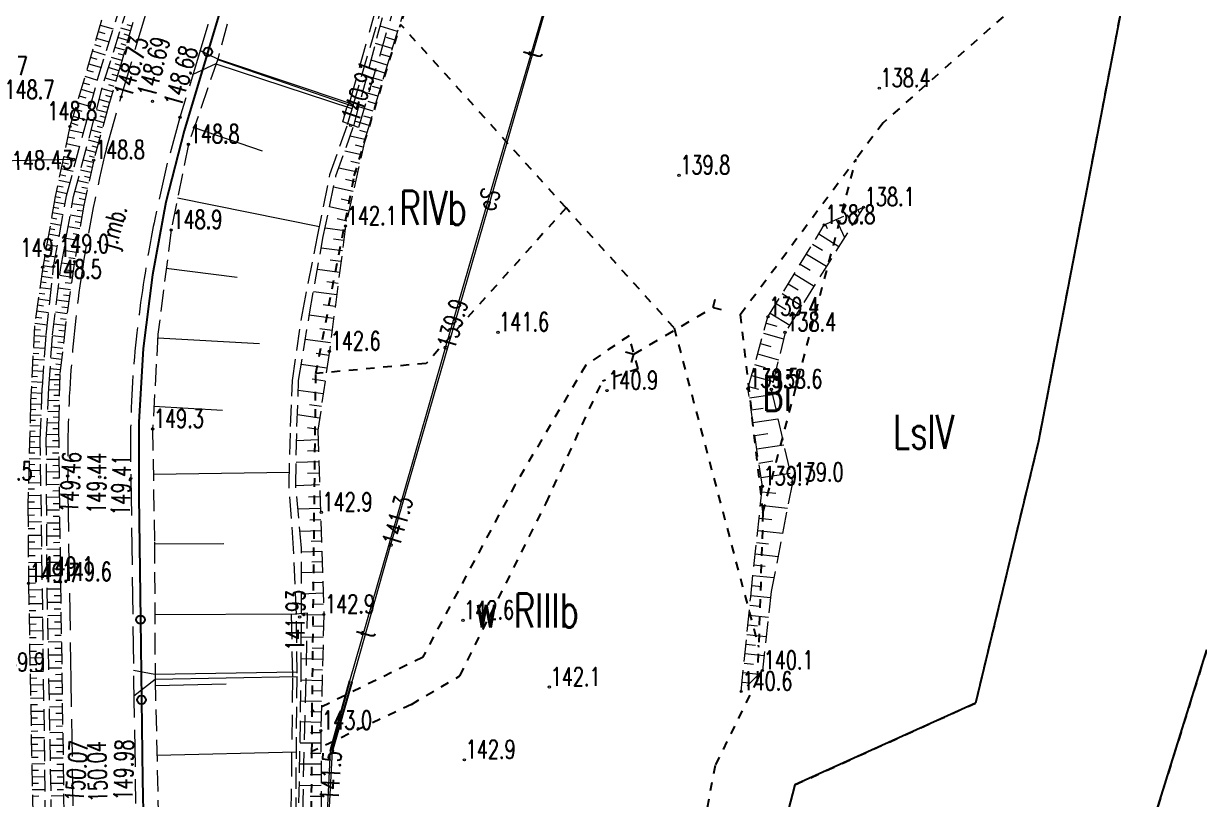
# Model space of a CAD drawing. Header units: metres. Extents: x 7583802 to 7586368, y 5958992 to 5960558.
# Drawn here: x 7586013.2 to 7586108.5, y 5959325 to 5959387.9 of the extents above; entities that cross this region are included whole.
import ezdxf
from ezdxf.enums import TextEntityAlignment as Align

# ---------------------------------------------------------------- set-up
doc = ezdxf.new("R2010")
doc.units = ezdxf.units.M
for name, pattern in [('1', [0]), ('2', [3, 2, -1]), ('3_1', [0]), ('3_BUBZ02', [2.45, 1.75, -0.7]), ('3_BUBZ02G', [2.45, 1.75, -0.7]), ('3_KTCR02', [3, 2, -1]), ('3_KTJZ01', [4, 3, -1]), ('4_1', [0]), ('4_SUOP03_13', [0]), ('4_SUOP03_17', [0]), ('4_SUPE_01', [0]), ('4_SUPK_01', [0]), ('4_SUPT_01', [0]), ('4_SUUS30_02', [0]), ('GUZ', [1.4, 0.7, -0.7])]:
    doc.linetypes.add(name, pattern=pattern)
doc.layers.get('0').update_dxf_attribs({"color": 250, "linetype": 'CONTINUOUS', "lineweight": 100})
for name, color, linetype, lineweight in [('BUBZ_L_1', 7, '3_BUBZ02', 18), ('BUIB_L_4', 7, 'CONTINUOUS', 25), ('DZIALKI-G_L_0', 7, '1', 25), ('KONTURY_L_0', 114, '2', 25), ('KONTURY_NR_T_0', 114, 'CONTINUOUS', 25), ('KTCR_L_1', 7, '3_KTCR02', 18), ('KTJZ_E_T_0', 7, 'CONTINUOUS', 15), ('KTJZ_L_0', 7, '3_KTJZ01', 18), ('KTOK_L_4', 7, 'CONTINUOUS', 25), ('RTPW_T_0', 7, 'CONTINUOUS', 15), ('RTPW_T_1', 7, 'CONTINUOUS', 15), ('SUOE_L_1', 1, '4_SUOP03_13', 25), ('SUOT_L_1', 30, '4_SUOP03_17', 25), ('SUPE_E_T_2', 1, 'CONTINUOUS', 15), ('SUPE_L_2', 1, '4_SUPE_01', 18), ('SUPK_L_1', 34, '4_SUPK_01', 18), ('SUPT_E_T_0', 30, 'CONTINUOUS', 15), ('SUPT_L_0', 30, '4_SUPT_01', 18), ('SUTE_T_0', 1, 'CONTINUOUS', 18), ('SUTK_T_0', 34, 'CONTINUOUS', 18), ('SUTT_T_0', 30, 'CONTINUOUS', 18), ('SUUK_L_7', 7, '4_1', 18)]:
    doc.layers.add(name, color=color, linetype=linetype, lineweight=lineweight)
doc.styles.get("Standard").update_dxf_attribs({"font": 'Simplex.SHX', "width": 0.75})

# ---------------------------------------------------------------- blocks, each defined once
blk = doc.blocks.new('3_RTPW02')
at = {"linetype": 'CONTINUOUS'}
blk.add_circle((0, 0), 0.09, dxfattribs=at)
blk = doc.blocks.new('3_RTPW01')
at = {"linetype": 'CONTINUOUS'}
blk.add_circle((0, 0), 0.09, dxfattribs=at)
blk = doc.blocks.new('4_SUPS01_03')
at = {"linetype": 'CONTINUOUS'}
blk.add_circle((0, 0), 0.125, dxfattribs=at)
blk = doc.blocks.new('4_SUPS01_05')
at = {"linetype": 'CONTINUOUS'}
blk.add_circle((0, 0), 0.125, dxfattribs=at)
blk = doc.blocks.new('4_SUPS01_07')
at = {"linetype": 'CONTINUOUS'}
blk.add_circle((0, 0), 0.125, dxfattribs=at)

msp = doc.modelspace()

# ---------------------------------------------------------------- linework, layer by layer
at = {"layer": 'BUBZ_L_1', "linetype": '3_BUBZ02G'}
for p, q in [((7586031.63, 5959394.94), (7586028.96, 5959385)), ((7586045, 5959392.06), (7586042.14, 5959382.72)), ((7586020.25, 5959390.52), (7586016.99, 5959379.56)), ((7586022.77, 5959390.33), (7586021.18, 5959384.85)), ((7586021.18, 5959384.85), (7586020.11, 5959381.23)), ((7586028.96, 5959385), (7586026.59, 5959378.12)), ((7586042.14, 5959382.72), (7586040.94, 5959378.7)), ((7586020.11, 5959381.23), (7586018.91, 5959376.83)), ((7586016.99, 5959379.56), (7586015.8, 5959373.9)), ((7586040.94, 5959378.7), (7586039.32, 5959371.49)), ((7586026.59, 5959378.12), (7586025.19, 5959371.18)), ((7586018.91, 5959376.83), (7586018.11, 5959373.18)), ((7586015.8, 5959373.9), (7586014.78, 5959368.16)), ((7586018.11, 5959373.18), (7586017.36, 5959368.62)), ((7586078.11, 5959371.58), (7586081.29, 5959373.02)), ((7586025.19, 5959371.18), (7586024.12, 5959362.74)), ((7586039.32, 5959371.49), (7586038.01, 5959361.35)), ((7586073.55, 5959364.14), (7586078.11, 5959371.58)), ((7586014.78, 5959368.16), (7586014.12, 5959363.42)), ((7586017.36, 5959368.62), (7586016.66, 5959363.73)), ((7586014.12, 5959363.42), (7586013.8, 5959357.28)), ((7586016.66, 5959363.73), (7586016.16, 5959359.47)), ((7586071.93, 5959358.33), (7586073.55, 5959364.14)), ((7586024.12, 5959362.74), (7586023.69, 5959355.06)), ((7586038.01, 5959361.35), (7586037.08, 5959354.96)), ((7586016.16, 5959359.47), (7586016.06, 5959355.27)), ((7586073.1, 5959350.41), (7586071.93, 5959358.33)), ((7586013.8, 5959357.28), (7586013.58, 5959348.88)), ((7586016.06, 5959355.27), (7586016.22, 5959342.66)), ((7586023.69, 5959355.06), (7586023.83, 5959345.9)), ((7586037.08, 5959354.96), (7586037.56, 5959340.03)), ((7586072.15, 5959341.47), (7586073.1, 5959350.41)), ((7586013.58, 5959348.88), (7586013.63, 5959342.56)), ((7586023.83, 5959345.9), (7586023.89, 5959334.78)), ((7586013.63, 5959342.56), (7586014.07, 5959318.18)), ((7586016.22, 5959342.66), (7586016.58, 5959318.32)), ((7586071.38, 5959333.79), (7586072.15, 5959341.47)), ((7586037.56, 5959340.03), (7586037.32, 5959330.62)), ((7586023.89, 5959334.78), (7586024.17, 5959322.96)), ((7586037.32, 5959330.62), (7586037.37, 5959320.1))]:
    msp.add_line(p, q, dxfattribs=at)
at = {"layer": 'BUBZ_L_1', "linetype": '3_BUBZ02'}
for p, q in [((7586019.23, 5959383.36), (7586022.18, 5959392.93)), ((7586019.76, 5959383.25), (7586022.79, 5959392.77)), ((7586039.93, 5959381.26), (7586042.62, 5959390.48)), ((7586039.98, 5959379.6), (7586042.82, 5959390.28)), ((7586016.71, 5959373.93), (7586019.23, 5959383.36)), ((7586017.28, 5959373.88), (7586019.76, 5959383.25)), ((7586039.49, 5959379.73), (7586039.93, 5959381.26)), ((7586038.05, 5959375.66), (7586039.49, 5959379.73)), ((7586038.54, 5959375.55), (7586039.98, 5959379.6)), ((7586037.06, 5959370.65), (7586038.05, 5959375.66)), ((7586037.52, 5959370.66), (7586038.54, 5959375.55)), ((7586015.66, 5959368.22), (7586016.71, 5959373.93)), ((7586016.25, 5959368.15), (7586017.28, 5959373.88)), ((7586081.29, 5959373.02), (7586074.94, 5959362.88)), ((7586035.82, 5959364.44), (7586037.06, 5959370.65)), ((7586036.4, 5959364.39), (7586037.52, 5959370.66)), ((7586015.07, 5959362.68), (7586015.66, 5959368.22)), ((7586015.58, 5959362.68), (7586016.25, 5959368.15)), ((7586035.01, 5959358.99), (7586035.82, 5959364.44)), ((7586035.52, 5959358.98), (7586036.4, 5959364.39)), ((7586014.75, 5959358.43), (7586015.07, 5959362.68)), ((7586015.28, 5959358.39), (7586015.58, 5959362.68)), ((7586074.94, 5959362.88), (7586073.82, 5959358.26)), ((7586034.87, 5959355.26), (7586035.01, 5959358.99)), ((7586035.38, 5959355.25), (7586035.52, 5959358.98)), ((7586014.58, 5959354.18), (7586014.75, 5959358.43)), ((7586015.07, 5959354.19), (7586015.28, 5959358.39)), ((7586073.82, 5959358.26), (7586075.53, 5959350.72)), ((7586034.74, 5959350.53), (7586034.87, 5959355.26)), ((7586035.28, 5959350.5), (7586035.38, 5959355.25)), ((7586014.74, 5959343.1), (7586014.58, 5959354.18)), ((7586015.13, 5959343.14), (7586015.07, 5959354.19)), ((7586035.11, 5959345.37), (7586034.74, 5959350.53)), ((7586035.75, 5959345.4), (7586035.28, 5959350.5)), ((7586075.53, 5959350.72), (7586073.82, 5959341.9)), ((7586035.34, 5959340.04), (7586035.11, 5959345.37)), ((7586035.73, 5959335.2), (7586035.75, 5959345.4)), ((7586015.08, 5959318.35), (7586014.74, 5959343.1)), ((7586015.59, 5959318.39), (7586015.13, 5959343.14)), ((7586073.82, 5959341.9), (7586073.1, 5959335.49)), ((7586035.39, 5959335.29), (7586035.34, 5959340.04)), ((7586035.07, 5959297.82), (7586035.73, 5959335.2)), ((7586035.28, 5959321), (7586035.39, 5959335.29)), ((7586073.1, 5959335.49), (7586071.38, 5959333.79))]:
    msp.add_line(p, q, dxfattribs=at)
at = {"layer": 'BUBZ_L_1', "linetype": '3_1'}
for p, q in [((7586019.276, 5959387.245), (7586019.803, 5959387.088)), ((7586019.433, 5959387.772), (7586020.493, 5959387.457)), ((7586021.891, 5959387.301), (7586021.12, 5959387.524)), ((7586022.001, 5959387.681), (7586021.621, 5959387.792)), ((7586043.529, 5959387.256), (7586042.13, 5959387.684)), ((7586018.964, 5959386.198), (7586019.487, 5959386.042)), ((7586019.12, 5959386.72), (7586020.169, 5959386.408)), ((7586021.666, 5959386.525), (7586020.875, 5959386.755)), ((7586021.551, 5959386.13), (7586021.151, 5959386.246)), ((7586021.779, 5959386.915), (7586021.389, 5959387.029)), ((7586043.104, 5959385.869), (7586041.757, 5959386.282)), ((7586043.315, 5959386.556), (7586042.628, 5959386.766)), ((7586018.81, 5959385.678), (7586019.849, 5959385.369)), ((7586021.435, 5959385.729), (7586020.624, 5959385.965)), ((7586021.318, 5959385.324), (7586020.907, 5959385.443)), ((7586042.898, 5959385.196), (7586042.237, 5959385.398)), ((7586018.503, 5959384.646), (7586019.532, 5959384.34)), ((7586018.656, 5959385.161), (7586019.173, 5959385.007)), ((7586020.952, 5959384.078), (7586020.103, 5959384.329)), ((7586021.198, 5959384.913), (7586020.366, 5959385.155)), ((7586021.076, 5959384.498), (7586020.656, 5959384.622)), ((7586028.952, 5959384.977), (7586039.913, 5959381.201)), ((7586042.696, 5959384.534), (7586041.398, 5959384.932)), ((7586018.199, 5959383.624), (7586019.219, 5959383.32)), ((7586018.351, 5959384.134), (7586018.863, 5959383.982)), ((7586020.7, 5959383.225), (7586019.833, 5959383.481)), ((7586020.826, 5959383.653), (7586020.398, 5959383.78)), ((7586042.302, 5959383.249), (7586041.052, 5959383.631)), ((7586042.497, 5959383.886), (7586041.86, 5959384.081)), ((7586017.889, 5959382.581), (7586018.938, 5959382.269)), ((7586018.045, 5959383.106), (7586018.562, 5959382.952)), ((7586020.444, 5959382.359), (7586019.591, 5959382.611)), ((7586020.572, 5959382.792), (7586020.139, 5959382.92)), ((7586041.928, 5959382.009), (7586040.717, 5959382.37)), ((7586042.111, 5959382.624), (7586041.496, 5959382.807)), ((7586017.57, 5959381.509), (7586018.65, 5959381.188)), ((7586017.73, 5959382.049), (7586018.263, 5959381.891)), ((7586020.193, 5959381.512), (7586019.365, 5959381.757)), ((7586020.318, 5959381.933), (7586019.897, 5959382.057)), ((7586041.747, 5959381.403), (7586041.151, 5959381.581)), ((7586017.407, 5959380.961), (7586017.954, 5959380.799)), ((7586019.961, 5959380.685), (7586019.14, 5959380.909)), ((7586020.074, 5959381.097), (7586019.662, 5959381.21)), ((7586041.569, 5959380.807), (7586040.394, 5959381.158)), ((7586017.074, 5959379.843), (7586017.637, 5959379.675)), ((7586017.242, 5959380.406), (7586018.352, 5959380.076)), ((7586019.738, 5959379.866), (7586018.923, 5959380.088)), ((7586019.627, 5959379.458), (7586019.221, 5959379.569)), ((7586019.85, 5959380.275), (7586019.441, 5959380.386)), ((7586027.057, 5959379.476), (7586032.558, 5959377.581)), ((7586041.221, 5959379.641), (7586040.081, 5959379.981)), ((7586041.394, 5959380.22), (7586040.815, 5959380.392)), ((7586016.813, 5959378.72), (7586017.37, 5959378.603)), ((7586016.93, 5959379.277), (7586018.075, 5959379.036)), ((7586019.516, 5959379.053), (7586018.707, 5959379.273)), ((7586019.406, 5959378.648), (7586019.003, 5959378.758)), ((7586040.895, 5959378.499), (7586039.685, 5959378.77)), ((7586041.051, 5959379.071), (7586040.482, 5959379.241)), ((7586016.588, 5959377.649), (7586017.116, 5959377.538)), ((7586016.699, 5959378.177), (7586017.784, 5959377.949)), ((7586019.078, 5959377.444), (7586018.281, 5959377.661)), ((7586019.296, 5959378.245), (7586018.493, 5959378.464)), ((7586019.187, 5959377.844), (7586018.787, 5959377.953)), ((7586040.615, 5959377.252), (7586039.254, 5959377.558)), ((7586040.759, 5959377.894), (7586040.117, 5959378.038)), ((7586016.375, 5959376.634), (7586016.876, 5959376.529)), ((7586016.48, 5959377.135), (7586017.509, 5959376.919)), ((7586018.87, 5959376.647), (7586018.059, 5959376.824)), ((7586018.969, 5959377.046), (7586018.572, 5959377.154)), ((7586040.462, 5959376.572), (7586039.74, 5959376.734)), ((7586016.173, 5959375.672), (7586016.647, 5959375.572)), ((7586016.272, 5959376.147), (7586017.248, 5959375.942)), ((7586018.69, 5959375.828), (7586017.845, 5959376.013)), ((7586018.781, 5959376.242), (7586018.367, 5959376.332)), ((7586040.3, 5959375.85), (7586038.769, 5959376.194)), ((7586015.981, 5959374.759), (7586016.431, 5959374.665)), ((7586016.075, 5959375.209), (7586017, 5959375.015)), ((7586018.503, 5959374.973), (7586017.62, 5959375.166)), ((7586018.598, 5959375.405), (7586018.166, 5959375.499)), ((7586040.128, 5959375.085), (7586039.323, 5959375.266)), ((7586015.797, 5959373.886), (7586016.235, 5959373.808)), ((7586015.889, 5959374.321), (7586016.765, 5959374.137)), ((7586018.307, 5959374.081), (7586017.387, 5959374.283)), ((7586018.406, 5959374.531), (7586017.955, 5959374.63)), ((7586025.713, 5959373.773), (7586037.218, 5959371.452)), ((7586039.947, 5959374.28), (7586038.35, 5959374.639)), ((7586015.643, 5959373.014), (7586016.078, 5959372.936)), ((7586015.72, 5959373.449), (7586016.593, 5959373.294)), ((7586018.105, 5959373.152), (7586017.177, 5959373.305)), ((7586018.206, 5959373.62), (7586017.738, 5959373.723)), ((7586039.59, 5959372.69), (7586038.017, 5959373.043)), ((7586039.768, 5959373.482), (7586038.975, 5959373.66)), ((7586080.842, 5959372.817), (7586080.977, 5959372.519)), ((7586015.489, 5959372.147), (7586015.921, 5959372.07)), ((7586015.565, 5959372.58), (7586016.433, 5959372.426)), ((7586017.952, 5959372.22), (7586017.009, 5959372.375)), ((7586018.029, 5959372.687), (7586017.561, 5959372.764)), ((7586039.413, 5959371.903), (7586038.633, 5959372.079)), ((7586079.088, 5959372.023), (7586079.75, 5959370.561)), ((7586079.965, 5959372.42), (7586080.362, 5959371.543)), ((7586015.335, 5959371.286), (7586015.766, 5959371.209)), ((7586015.412, 5959371.716), (7586016.275, 5959371.562)), ((7586017.796, 5959371.273), (7586016.84, 5959371.431)), ((7586017.875, 5959371.748), (7586017.4, 5959371.826)), ((7586039.272, 5959371.117), (7586037.659, 5959371.325)), ((7586078.211, 5959371.626), (7586078.36, 5959371.297)), ((7586015.108, 5959370.003), (7586015.96, 5959369.852)), ((7586015.183, 5959370.429), (7586015.611, 5959370.353)), ((7586015.259, 5959370.857), (7586016.117, 5959370.704)), ((7586017.638, 5959370.313), (7586016.668, 5959370.473)), ((7586017.718, 5959370.795), (7586017.236, 5959370.874)), ((7586039.168, 5959370.311), (7586038.332, 5959370.419)), ((7586077.166, 5959370.039), (7586077.981, 5959369.539)), ((7586077.666, 5959370.855), (7586079.305, 5959369.85)), ((7586014.957, 5959369.154), (7586015.804, 5959369.004)), ((7586015.032, 5959369.578), (7586015.457, 5959369.503)), ((7586017.478, 5959369.339), (7586016.493, 5959369.501)), ((7586017.559, 5959369.828), (7586017.07, 5959369.908)), ((7586039.06, 5959369.475), (7586037.348, 5959369.696)), ((7586076.668, 5959369.227), (7586078.292, 5959368.232)), ((7586014.806, 5959368.308), (7586015.653, 5959368.158)), ((7586014.882, 5959368.732), (7586015.304, 5959368.657)), ((7586017.321, 5959368.349), (7586016.312, 5959368.493)), ((7586017.397, 5959368.846), (7586016.901, 5959368.928)), ((7586024.796, 5959368.074), (7586030.526, 5959367.348)), ((7586038.949, 5959368.619), (7586038.072, 5959368.732)), ((7586076.173, 5959368.419), (7586076.981, 5959367.924)), ((7586014.679, 5959367.432), (7586015.563, 5959367.309)), ((7586014.74, 5959367.874), (7586015.175, 5959367.814)), ((7586017.176, 5959367.335), (7586016.168, 5959367.479)), ((7586017.249, 5959367.844), (7586016.74, 5959367.917)), ((7586038.836, 5959367.742), (7586037.04, 5959367.974)), ((7586075.68, 5959367.615), (7586077.288, 5959366.63)), ((7586014.552, 5959366.526), (7586015.466, 5959366.399)), ((7586014.616, 5959366.983), (7586015.065, 5959366.92)), ((7586017.032, 5959366.332), (7586016.045, 5959366.473)), ((7586017.104, 5959366.831), (7586016.605, 5959366.902)), ((7586038.601, 5959365.925), (7586036.718, 5959366.168)), ((7586038.72, 5959366.844), (7586037.8, 5959366.963)), ((7586075.19, 5959366.815), (7586075.99, 5959366.325)), ((7586014.422, 5959365.59), (7586015.366, 5959365.458)), ((7586014.488, 5959366.062), (7586014.952, 5959365.997)), ((7586016.892, 5959365.349), (7586015.924, 5959365.487)), ((7586016.962, 5959365.838), (7586016.473, 5959365.908)), ((7586074.216, 5959365.226), (7586075.008, 5959364.74)), ((7586074.701, 5959366.019), (7586076.294, 5959365.042)), ((7586014.287, 5959364.623), (7586015.262, 5959364.487)), ((7586014.355, 5959365.11), (7586014.835, 5959365.043)), ((7586016.754, 5959364.386), (7586015.806, 5959364.522)), ((7586016.822, 5959364.865), (7586016.343, 5959364.934)), ((7586038.355, 5959364.019), (7586036.381, 5959364.274)), ((7586038.479, 5959364.983), (7586037.515, 5959365.108)), ((7586073.732, 5959364.437), (7586075.31, 5959363.47)), ((7586014.148, 5959363.623), (7586015.156, 5959363.483)), ((7586014.218, 5959364.127), (7586014.714, 5959364.058)), ((7586016.626, 5959363.441), (7586015.687, 5959363.552)), ((7586016.686, 5959363.912), (7586016.217, 5959363.979)), ((7586073.406, 5959363.625), (7586074.258, 5959363.387)), ((7586014.079, 5959362.63), (7586015.062, 5959362.579)), ((7586014.104, 5959363.122), (7586014.608, 5959363.095)), ((7586016.516, 5959362.501), (7586015.575, 5959362.611)), ((7586016.571, 5959362.972), (7586016.1, 5959363.027)), ((7586024.104, 5959362.451), (7586032.349, 5959361.989)), ((7586038.227, 5959363.032), (7586037.224, 5959363.162)), ((7586073.179, 5959362.808), (7586074.812, 5959362.352)), ((7586014.028, 5959361.663), (7586014.99, 5959361.613)), ((7586014.053, 5959362.144), (7586014.54, 5959362.118)), ((7586016.407, 5959361.571), (7586015.51, 5959361.677)), ((7586016.461, 5959362.031), (7586016.001, 5959362.085)), ((7586038.098, 5959362.029), (7586036.059, 5959362.292)), ((7586072.947, 5959361.977), (7586073.778, 5959361.745)), ((7586013.979, 5959360.718), (7586014.919, 5959360.669)), ((7586014.004, 5959361.188), (7586014.479, 5959361.163)), ((7586016.303, 5959360.685), (7586015.448, 5959360.786)), ((7586016.354, 5959361.123), (7586015.916, 5959361.174)), ((7586037.961, 5959361.01), (7586036.93, 5959361.16)), ((7586072.711, 5959361.132), (7586074.402, 5959360.66)), ((7586013.931, 5959359.795), (7586014.849, 5959359.747)), ((7586013.955, 5959360.254), (7586014.419, 5959360.23)), ((7586016.203, 5959359.84), (7586015.388, 5959359.936)), ((7586016.252, 5959360.258), (7586015.835, 5959360.307)), ((7586037.811, 5959359.98), (7586035.732, 5959360.282)), ((7586072.471, 5959360.272), (7586073.331, 5959360.032)), ((7586013.884, 5959358.892), (7586014.781, 5959358.846)), ((7586013.907, 5959359.341), (7586014.361, 5959359.317)), ((7586016.15, 5959359.03), (7586015.326, 5959359.049)), ((7586016.14, 5959358.618), (7586015.719, 5959358.628)), ((7586016.159, 5959359.432), (7586015.757, 5959359.442)), ((7586037.659, 5959358.94), (7586036.611, 5959359.093)), ((7586071.977, 5959358.499), (7586072.774, 5959358.277)), ((7586072.227, 5959359.397), (7586073.977, 5959358.909)), ((7586013.814, 5959357.552), (7586014.264, 5959357.529)), ((7586013.838, 5959358.002), (7586014.731, 5959357.955)), ((7586013.861, 5959358.448), (7586014.305, 5959358.425)), ((7586016.13, 5959358.197), (7586015.271, 5959358.217)), ((7586016.119, 5959357.768), (7586015.685, 5959357.778)), ((7586037.507, 5959357.892), (7586035.49, 5959358.186)), ((7586072.043, 5959357.568), (7586073.914, 5959357.844)), ((7586013.784, 5959356.655), (7586014.231, 5959356.643)), ((7586013.795, 5959357.102), (7586014.696, 5959357.079)), ((7586016.109, 5959357.333), (7586015.228, 5959357.354)), ((7586016.099, 5959356.892), (7586015.652, 5959356.903)), ((7586023.793, 5959356.893), (7586029.35, 5959356.582)), ((7586037.36, 5959356.884), (7586036.406, 5959357.023)), ((7586072.186, 5959356.595), (7586073.159, 5959356.739)), ((7586013.76, 5959355.77), (7586014.202, 5959355.758)), ((7586013.772, 5959356.211), (7586014.66, 5959356.188)), ((7586016.088, 5959356.446), (7586015.184, 5959356.468)), ((7586016.077, 5959355.994), (7586015.619, 5959356.005)), ((7586037.221, 5959355.93), (7586035.415, 5959356.192)), ((7586072.336, 5959355.583), (7586074.359, 5959355.882)), ((7586013.738, 5959354.897), (7586014.173, 5959354.885)), ((7586013.749, 5959355.332), (7586014.625, 5959355.309)), ((7586016.066, 5959355.536), (7586015.138, 5959355.558)), ((7586016.063, 5959355.072), (7586015.588, 5959355.066)), ((7586037.09, 5959355.027), (7586036.235, 5959355.151)), ((7586072.491, 5959354.531), (7586073.543, 5959354.687)), ((7586013.715, 5959354.031), (7586014.149, 5959354.019)), ((7586013.726, 5959354.465), (7586014.59, 5959354.442)), ((7586016.069, 5959354.598), (7586015.09, 5959354.585)), ((7586016.075, 5959354.108), (7586015.573, 5959354.102)), ((7586037.106, 5959354.165), (7586035.356, 5959354.108)), ((7586072.653, 5959353.437), (7586074.84, 5959353.76)), ((7586013.691, 5959353.136), (7586014.143, 5959353.124)), ((7586013.703, 5959353.588), (7586014.589, 5959353.565)), ((7586016.081, 5959353.606), (7586015.073, 5959353.593)), ((7586016.088, 5959353.102), (7586015.582, 5959353.096)), ((7586037.134, 5959353.29), (7586036.236, 5959353.261)), ((7586013.667, 5959352.204), (7586014.138, 5959352.191)), ((7586013.679, 5959352.675), (7586014.602, 5959352.65)), ((7586016.094, 5959352.597), (7586015.079, 5959352.584)), ((7586016.1, 5959352.089), (7586015.591, 5959352.082)), ((7586037.163, 5959352.392), (7586035.319, 5959352.332)), ((7586072.821, 5959352.3), (7586073.958, 5959352.468)), ((7586013.642, 5959351.232), (7586014.132, 5959351.22)), ((7586013.654, 5959351.723), (7586014.616, 5959351.698)), ((7586016.107, 5959351.579), (7586015.084, 5959351.567)), ((7586016.113, 5959351.068), (7586015.6, 5959351.062)), ((7586023.746, 5959351.385), (7586034.768, 5959351.553)), ((7586037.192, 5959351.47), (7586036.246, 5959351.439)), ((7586072.996, 5959351.117), (7586075.361, 5959351.467)), ((7586013.615, 5959350.22), (7586014.126, 5959350.207)), ((7586013.628, 5959350.732), (7586014.63, 5959350.705)), ((7586016.12, 5959350.555), (7586015.09, 5959350.542)), ((7586016.126, 5959350.04), (7586015.609, 5959350.033)), ((7586037.223, 5959350.523), (7586035.284, 5959350.461)), ((7586073.054, 5959349.979), (7586074.197, 5959349.857)), ((7586013.587, 5959349.166), (7586014.12, 5959349.152)), ((7586013.601, 5959349.698), (7586014.645, 5959349.671)), ((7586016.133, 5959349.523), (7586015.095, 5959349.51)), ((7586016.139, 5959349.004), (7586015.619, 5959348.998)), ((7586037.254, 5959349.554), (7586036.313, 5959349.523)), ((7586013.582, 5959348.627), (7586014.66, 5959348.635)), ((7586013.586, 5959348.086), (7586014.127, 5959348.09)), ((7586016.146, 5959348.484), (7586015.101, 5959348.471)), ((7586037.284, 5959348.613), (7586035.459, 5959348.554)), ((7586072.938, 5959348.883), (7586075.129, 5959348.65)), ((7586013.591, 5959347.543), (7586014.676, 5959347.552)), ((7586016.159, 5959347.437), (7586015.107, 5959347.423)), ((7586016.153, 5959347.961), (7586015.628, 5959347.955)), ((7586037.313, 5959347.701), (7586036.428, 5959347.672)), ((7586072.826, 5959347.833), (7586073.877, 5959347.721)), ((7586013.595, 5959346.999), (7586014.139, 5959347.003)), ((7586013.599, 5959346.453), (7586014.691, 5959346.462)), ((7586016.173, 5959346.382), (7586015.112, 5959346.369)), ((7586016.166, 5959346.911), (7586015.638, 5959346.904)), ((7586037.342, 5959346.816), (7586035.625, 5959346.76)), ((7586072.719, 5959346.825), (7586074.733, 5959346.611)), ((7586013.604, 5959345.905), (7586014.151, 5959345.909)), ((7586013.608, 5959345.355), (7586014.707, 5959345.364)), ((7586016.186, 5959345.32), (7586015.118, 5959345.307)), ((7586016.179, 5959345.852), (7586015.647, 5959345.845)), ((7586023.831, 5959345.762), (7586029.454, 5959345.792)), ((7586037.369, 5959345.957), (7586036.537, 5959345.93)), ((7586072.616, 5959345.86), (7586073.582, 5959345.757)), ((7586013.612, 5959344.804), (7586014.164, 5959344.808)), ((7586013.617, 5959344.251), (7586014.723, 5959344.259)), ((7586016.2, 5959344.25), (7586015.124, 5959344.236)), ((7586016.193, 5959344.786), (7586015.657, 5959344.779)), ((7586037.396, 5959345.124), (7586035.749, 5959345.071)), ((7586037.423, 5959344.301), (7586036.585, 5959344.274)), ((7586072.518, 5959344.934), (7586074.37, 5959344.737)), ((7586013.621, 5959343.695), (7586014.176, 5959343.7)), ((7586016.207, 5959343.712), (7586015.667, 5959343.705)), ((7586037.45, 5959343.463), (7586035.746, 5959343.408)), ((7586072.424, 5959344.046), (7586073.312, 5959343.952)), ((7586013.625, 5959343.138), (7586014.739, 5959343.147)), ((7586013.63, 5959342.58), (7586014.188, 5959342.584)), ((7586016.213, 5959343.172), (7586015.13, 5959343.159)), ((7586016.22, 5959342.631), (7586015.68, 5959342.623)), ((7586037.477, 5959342.611), (7586036.611, 5959342.584)), ((7586072.247, 5959342.378), (7586073.063, 5959342.292)), ((7586072.333, 5959343.195), (7586074.036, 5959343.014)), ((7586013.64, 5959342.022), (7586014.755, 5959342.043)), ((7586013.65, 5959341.466), (7586014.206, 5959341.476)), ((7586016.228, 5959342.09), (7586015.15, 5959342.074)), ((7586016.236, 5959341.551), (7586015.698, 5959341.543)), ((7586037.505, 5959341.745), (7586035.743, 5959341.688)), ((7586072.161, 5959341.577), (7586073.765, 5959341.406)), ((7586013.66, 5959340.911), (7586014.77, 5959340.931)), ((7586016.244, 5959341.013), (7586015.17, 5959340.997)), ((7586016.252, 5959340.475), (7586015.716, 5959340.467)), ((7586037.533, 5959340.864), (7586036.637, 5959340.835)), ((7586072.081, 5959340.779), (7586072.878, 5959340.699)), ((7586013.67, 5959340.357), (7586014.224, 5959340.367)), ((7586013.68, 5959339.805), (7586014.785, 5959339.825)), ((7586016.26, 5959339.939), (7586015.19, 5959339.923)), ((7586023.862, 5959340.024), (7586035.338, 5959340.086)), ((7586037.558, 5959339.968), (7586035.739, 5959340.014)), ((7586072.001, 5959339.986), (7586073.587, 5959339.827)), ((7586013.69, 5959339.253), (7586014.241, 5959339.263)), ((7586013.7, 5959338.703), (7586014.8, 5959338.723)), ((7586016.276, 5959338.87), (7586015.21, 5959338.854)), ((7586016.268, 5959339.404), (7586015.734, 5959339.396)), ((7586037.535, 5959339.058), (7586036.636, 5959339.081)), ((7586071.922, 5959339.198), (7586072.71, 5959339.119)), ((7586013.71, 5959338.154), (7586014.259, 5959338.164)), ((7586013.719, 5959337.606), (7586014.815, 5959337.626)), ((7586016.292, 5959337.804), (7586015.229, 5959337.789)), ((7586016.284, 5959338.336), (7586015.752, 5959338.329)), ((7586037.512, 5959338.16), (7586035.736, 5959338.205)), ((7586071.766, 5959337.635), (7586072.544, 5959337.557)), ((7586071.844, 5959338.414), (7586073.411, 5959338.257)), ((7586013.729, 5959337.059), (7586014.276, 5959337.069)), ((7586016.308, 5959336.743), (7586015.249, 5959336.727)), ((7586016.3, 5959337.273), (7586015.77, 5959337.265)), ((7586037.49, 5959337.271), (7586036.612, 5959337.294)), ((7586071.688, 5959336.861), (7586073.237, 5959336.706)), ((7586013.739, 5959336.514), (7586014.83, 5959336.534)), ((7586013.749, 5959335.969), (7586014.293, 5959335.979)), ((7586016.323, 5959335.686), (7586015.269, 5959335.67)), ((7586016.315, 5959336.214), (7586015.787, 5959336.206)), ((7586037.467, 5959336.394), (7586035.732, 5959336.438)), ((7586071.611, 5959336.091), (7586072.38, 5959336.014)), ((7586013.759, 5959335.426), (7586014.845, 5959335.446)), ((7586013.769, 5959334.884), (7586014.311, 5959334.894)), ((7586016.331, 5959335.158), (7586015.805, 5959335.151)), ((7586037.423, 5959334.669), (7586035.721, 5959334.713)), ((7586037.445, 5959335.526), (7586036.588, 5959335.548)), ((7586071.534, 5959335.324), (7586072.803, 5959335.197)), ((7586013.778, 5959334.343), (7586014.86, 5959334.363)), ((7586013.788, 5959333.804), (7586014.328, 5959333.813)), ((7586016.339, 5959334.632), (7586015.288, 5959334.617)), ((7586016.347, 5959334.107), (7586015.822, 5959334.099)), ((7586023.902, 5959334.281), (7586029.643, 5959334.417)), ((7586037.402, 5959333.818), (7586036.554, 5959333.84)), ((7586071.457, 5959334.557), (7586072.092, 5959334.493)), ((7586013.798, 5959333.265), (7586014.875, 5959333.285)), ((7586016.354, 5959333.583), (7586015.308, 5959333.568)), ((7586016.362, 5959333.06), (7586015.84, 5959333.052)), ((7586037.38, 5959332.971), (7586035.691, 5959333.014)), ((7586013.807, 5959332.728), (7586014.345, 5959332.737)), ((7586013.817, 5959332.192), (7586014.89, 5959332.211)), ((7586016.37, 5959332.538), (7586015.327, 5959332.522)), ((7586016.377, 5959332.016), (7586015.857, 5959332.009)), ((7586037.358, 5959332.126), (7586036.517, 5959332.148)), ((7586013.827, 5959331.656), (7586014.362, 5959331.666)), ((7586013.836, 5959331.123), (7586014.904, 5959331.142)), ((7586016.385, 5959331.496), (7586015.347, 5959331.481)), ((7586016.393, 5959330.977), (7586015.875, 5959330.969)), ((7586037.337, 5959331.285), (7586035.662, 5959331.328)), ((7586013.846, 5959330.59), (7586014.379, 5959330.599)), ((7586013.856, 5959330.058), (7586014.919, 5959330.077)), ((7586016.4, 5959330.459), (7586015.366, 5959330.444)), ((7586016.408, 5959329.942), (7586015.892, 5959329.934)), ((7586037.321, 5959330.448), (7586036.483, 5959330.444)), ((7586013.865, 5959329.528), (7586014.396, 5959329.537)), ((7586013.875, 5959328.998), (7586014.933, 5959329.017)), ((7586016.416, 5959329.425), (7586015.385, 5959329.41)), ((7586037.325, 5959329.61), (7586035.631, 5959329.602)), ((7586013.884, 5959328.47), (7586014.413, 5959328.48)), ((7586016.431, 5959328.396), (7586015.404, 5959328.381)), ((7586016.423, 5959328.91), (7586015.909, 5959328.902)), ((7586024.036, 5959328.628), (7586035.341, 5959328.896)), ((7586037.329, 5959328.763), (7586036.473, 5959328.759)), ((7586013.894, 5959327.943), (7586014.948, 5959327.962)), ((7586013.903, 5959327.417), (7586014.429, 5959327.427)), ((7586016.446, 5959327.37), (7586015.423, 5959327.355)), ((7586016.439, 5959327.882), (7586015.926, 5959327.875)), ((7586037.333, 5959327.907), (7586035.601, 5959327.899)), ((7586013.913, 5959326.892), (7586014.962, 5959326.911)), ((7586013.922, 5959326.369), (7586014.446, 5959326.378)), ((7586016.461, 5959326.348), (7586015.442, 5959326.333)), ((7586016.454, 5959326.859), (7586015.943, 5959326.851)), ((7586037.341, 5959326.166), (7586035.57, 5959326.157)), ((7586037.337, 5959327.041), (7586036.461, 5959327.037)), ((7586013.932, 5959325.846), (7586014.977, 5959325.865)), ((7586013.941, 5959325.325), (7586014.462, 5959325.334)), ((7586016.476, 5959325.33), (7586015.461, 5959325.315)), ((7586016.469, 5959325.839), (7586015.96, 5959325.831)), ((7586037.345, 5959325.28), (7586036.45, 5959325.276))]:
    msp.add_line(p, q, dxfattribs=at)
msp.add_point((7586071.38, 5959333.79), dxfattribs=at)
at = {"layer": 'BUIB_L_4', "linetype": '3_1'}
for p, q in [((7586069.1, 5959364.9), (7586069.274, 5959365.571)), ((7586067.816, 5959364.144), (7586068.458, 5959364.522)), ((7586069.1, 5959364.9), (7586069.771, 5959364.726)), ((7586066.532, 5959363.388), (7586067.174, 5959363.766)), ((7586065.248, 5959362.632), (7586065.89, 5959363.01)), ((7586062.68, 5959361.12), (7586063.322, 5959361.498)), ((7586063.964, 5959361.876), (7586064.606, 5959362.254)), ((7586062.009, 5959361.294), (7586062.68, 5959361.12)), ((7586062.506, 5959360.449), (7586062.68, 5959361.12))]:
    msp.add_line(p, q, dxfattribs=at)
at = {"layer": 'DZIALKI-G_L_0', "linetype": '1'}
for p, q in [((7586103.36, 5959395.24), (7586095.47, 5959354.06)), ((7586095.47, 5959354.06), (7586090.37, 5959332.86)), ((7586100.39, 5959309.28), (7586109.11, 5959337.18)), ((7586090.37, 5959332.86), (7586075.74, 5959326.23)), ((7586075.74, 5959326.23), (7586048.29, 5959221.14))]:
    msp.add_line(p, q, dxfattribs=at)
at = {"layer": 'KONTURY_L_0', "linetype": 'GUZ'}
for p, q in [((7586060.37, 5959442.54), (7586043.78, 5959387.83)), ((7586103.36, 5959395.24), (7586095.47, 5959354.06)), ((7586097.85, 5959393.07), (7586082.88, 5959379.86)), ((7586040.02, 5959375.55), (7586043.78, 5959387.83)), ((7586057.19, 5959372.96), (7586043.78, 5959387.83)), ((7586082.88, 5959379.86), (7586080.69, 5959376.92)), ((7586071.3, 5959364.33), (7586080.69, 5959376.92)), ((7586073.14, 5959348.27), (7586080.69, 5959376.92)), ((7586036.91, 5959359.55), (7586040.02, 5959375.55)), ((7586057.19, 5959372.96), (7586045.86, 5959360.37)), ((7586065.94, 5959363.25), (7586057.19, 5959372.96)), ((7586071.3, 5959364.33), (7586073.14, 5959348.27)), ((7586062.29, 5959362.61), (7586058.78, 5959360.22)), ((7586063.04, 5959359.93), (7586062.29, 5959362.61)), ((7586065.94, 5959363.25), (7586072.79, 5959337.39)), ((7586036.62, 5959332.17), (7586036.91, 5959359.55)), ((7586045.86, 5959360.37), (7586036.91, 5959359.55)), ((7586058.78, 5959360.22), (7586053.07, 5959350.56)), ((7586063.04, 5959359.93), (7586060.13, 5959358.93)), ((7586055.57, 5959349.05), (7586060.13, 5959358.93)), ((7586095.47, 5959354.06), (7586090.37, 5959332.86)), ((7586053.07, 5959350.56), (7586045.56, 5959336.56)), ((7586048.58, 5959335.06), (7586055.57, 5959349.05)), ((7586073.14, 5959348.27), (7586072.79, 5959337.39)), ((7586072.7, 5959334.75), (7586072.79, 5959337.39)), ((7586109.11, 5959337.18), (7586100.39, 5959309.28)), ((7586045.56, 5959336.56), (7586036.62, 5959332.17)), ((7586044.66, 5959332.75), (7586048.58, 5959335.06)), ((7586072.7, 5959334.75), (7586069.27, 5959327.81)), ((7586075.74, 5959326.23), (7586090.37, 5959332.86)), ((7586044.66, 5959332.75), (7586036.6, 5959328.93)), ((7586036.6, 5959328.93), (7586036.62, 5959332.17)), ((7586036.25, 5959290.6), (7586036.6, 5959328.93)), ((7586069.27, 5959327.81), (7586064.98, 5959305.15)), ((7586075.74, 5959326.23), (7586051.03, 5959231.63))]:
    msp.add_line(p, q, dxfattribs=at)
at = {"layer": 'KTCR_L_1', "linetype": '3_KTCR02'}
for p, q in [((7586039.63, 5959381.44), (7586042.25, 5959390.68)), ((7586043.47, 5959390.02), (7586040.38, 5959379.49)), ((7586039.42, 5959381.09), (7586039.63, 5959381.44)), ((7586039.09, 5959379.93), (7586039.42, 5959381.09)), ((7586040.38, 5959379.49), (7586039.09, 5959379.93)), ((7586036.25, 5959340.14), (7586034.92, 5959340.03)), ((7586034.92, 5959340.03), (7586035.02, 5959334.91)), ((7586035.78, 5959320.89), (7586036.25, 5959340.14)), ((7586035.02, 5959334.91), (7586034.86, 5959321.06))]:
    msp.add_line(p, q, dxfattribs=at)
at = {"layer": 'KTJZ_L_0', "linetype": '3_KTJZ01'}
for p, q in [((7586033.96, 5959406.98), (7586028.15, 5959387.8)), ((7586021.14, 5959381.96), (7586023.16, 5959388.76)), ((7586028.15, 5959387.8), (7586027.53, 5959385.71)), ((7586027.53, 5959385.71), (7586025.9, 5959380.3)), ((7586019.94, 5959377.77), (7586021.14, 5959381.96)), ((7586025.9, 5959380.3), (7586024.87, 5959376.6)), ((7586024.87, 5959376.6), (7586023.86, 5959372.05)), ((7586017.09, 5959334.75), (7586016.81, 5959351.25)), ((7586021.92, 5959351.05), (7586022.15, 5959334.68)), ((7586017.25, 5959324.54), (7586017.09, 5959334.75)), ((7586022.15, 5959334.68), (7586022.31, 5959324.73))]:
    msp.add_line(p, q, dxfattribs=at)
for centre, radius, start, end in [((7586134.54, 5959349.8), 117.964, 166.28444, 171.02662), ((7586132.167, 5959350.395), 110.451, 168.69352, 171.22244), ((7586120, 5959352.36), 103.203, 171.17081, 175.83222), ((7586113.903, 5959352.636), 92.06, 170.86592, 175.79889), ((7586119.108, 5959352.47), 102.305, 175.85751, 180.68317), ((7586110.695, 5959353.405), 88.806, 176.14215, 181.51957)]:
    msp.add_arc(centre, radius, start, end, dxfattribs=at)
at = {"layer": 'KTOK_L_4'}
for p, q in [((7586031.02, 5959395.19), (7586028.158, 5959385.608)), ((7586028.158, 5959385.608), (7586026.25, 5959379.22)), ((7586026.25, 5959379.22), (7586024.76, 5959373.42)), ((7586024.76, 5959373.42), (7586023.69, 5959367.53)), ((7586023.69, 5959367.53), (7586022.93, 5959361.57)), ((7586022.93, 5959361.57), (7586022.58, 5959355.6)), ((7586022.58, 5959355.6), (7586022.56, 5959349.61)), ((7586022.56, 5959349.61), (7586022.699, 5959339.611)), ((7586022.699, 5959339.611), (7586022.79, 5959333.125)), ((7586022.79, 5959333.125), (7586022.88, 5959326.64)), ((7586022.88, 5959326.64), (7586023.023, 5959316.641))]:
    msp.add_line(p, q, dxfattribs=at)
for centre in [(7586028.158, 5959385.608), (7586022.699, 5959339.611), (7586022.79, 5959333.125)]:
    msp.add_circle(centre, 0.35, dxfattribs=at)
at = {"layer": 'SUOE_L_1', "linetype": '4_1'}
msp.add_line((7586038.09, 5959328.98), (7586039.67, 5959334.66), dxfattribs=at)
at = {"layer": 'SUOT_L_1', "linetype": '4_1'}
msp.add_line((7586039.82, 5959334.57), (7586038.23, 5959328.98), dxfattribs=at)
at = {"layer": 'SUPE_L_2', "linetype": '4_SUPE_01'}
for p, q in [((7586051.88, 5959376.98), (7586056.31, 5959392.07)), ((7586047.43, 5959361.64), (7586051.88, 5959376.98)), ((7586042.78, 5959345.44), (7586047.43, 5959361.64)), ((7586039.67, 5959334.66), (7586042.78, 5959345.44)), ((7586038.09, 5959328.98), (7586039.67, 5959334.66)), ((7586037.46, 5959315.92), (7586038.09, 5959328.98))]:
    msp.add_line(p, q, dxfattribs=at)
at = {"layer": 'SUPK_L_1', "linetype": '4_1'}
msp.add_line((7586017.22, 5959376.88), (7586005.35, 5959376.64), dxfattribs=at)
at = {"layer": 'SUPT_L_0', "linetype": '4_SUPT_01'}
for p, q in [((7586057.03, 5959394.26), (7586042.97, 5959345.66)), ((7586042.97, 5959345.66), (7586039.82, 5959334.57)), ((7586039.82, 5959334.57), (7586038.23, 5959328.98)), ((7586038.23, 5959328.98), (7586037.53, 5959315.92))]:
    msp.add_line(p, q, dxfattribs=at)
at = {"layer": 'SUUK_L_7', "linetype": '4_SUUS30_02'}
for p, q in [((7586028.96, 5959385), (7586027.505, 5959385.723)), ((7586028.82, 5959384.64), (7586026.904, 5959383.738)), ((7586028.82, 5959384.64), (7586039.84, 5959381.02)), ((7586039.951, 5959381.333), (7586028.96, 5959385)), ((7586023.87, 5959335.17), (7586022.138, 5959335.506)), ((7586022.17, 5959333.452), (7586023.89, 5959334.78)), ((7586035.389, 5959335.357), (7586023.87, 5959335.17)), ((7586023.89, 5959334.78), (7586035.4, 5959335.02))]:
    msp.add_line(p, q, dxfattribs=at)

# ---------------------------------------------------------------- block references
at = {"layer": 'RTPW_T_0'}
for p in [(7586014.13, 5959382.51), (7586082.57, 5959382.66), (7586016.99, 5959379.56), (7586026.59, 5959378.12), (7586018.91, 5959376.83), (7586066.35, 5959375.61), (7586081.29, 5959373.02), (7586025.19, 5959371.18), (7586039.32, 5959371.49), (7586078.11, 5959371.58), (7586014.78, 5959368.16), (7586015.66, 5959368.22), (7586017.36, 5959368.62), (7586073.55, 5959364.14), (7586051.67, 5959362.88), (7586074.94, 5959362.88), (7586038.01, 5959361.35), (7586060.5, 5959358.17), (7586071.93, 5959358.33), (7586073.82, 5959358.26), (7586023.69, 5959355.06), (7586073.1, 5959350.41), (7586075.53, 5959350.72), (7586037.35, 5959348.3), (7586013.63, 5959342.56), (7586014.74, 5959343.1), (7586016.22, 5959342.66), (7586037.56, 5959340.03), (7586048.83, 5959339.55), (7586073.1, 5959335.49), (7586055.84, 5959334.15), (7586071.38, 5959333.79), (7586037.32, 5959330.62), (7586048.95, 5959328.26)]:
    msp.add_blockref('3_RTPW01', p, dxfattribs=at)
at = {"layer": 'RTPW_T_1'}
for p in [(7586021.14, 5959381.96), (7586023.68, 5959381.6), (7586025.9, 5959380.3), (7586039.74, 5959379.64), (7586016.81, 5959351.25), (7586019.39, 5959351.16), (7586021.92, 5959351.05), (7586035.6, 5959339.82)]:
    msp.add_blockref('3_RTPW02', p, dxfattribs=at)
at = {"layer": 'SUTE_T_0'}
msp.add_blockref('4_SUPS01_03', (7586047.43, 5959361.64), dxfattribs=at)
at = {"layer": 'SUTK_T_0'}
msp.add_blockref('4_SUPS01_05', (7586017.22, 5959376.88), dxfattribs=at)
at = {"layer": 'SUTT_T_0'}
for p in [(7586042.97, 5959345.66), (7586038.23, 5959328.98)]:
    msp.add_blockref('4_SUPS01_07', p, dxfattribs=at)

# ---------------------------------------------------------------- texts
at = {"layer": 'KONTURY_NR_T_0', "width": 0.7}
for s, p in [('RIVb', (7586043.7, 5959374.34)), ('Bi', (7586073.1, 5959359.28)), ('LsIV', (7586083.68, 5959356.21)), ('w RIIIb', (7586049.82, 5959341.73))]:
    msp.add_text(s, height=2.75, dxfattribs=at).set_placement(p, align=Align.TOP_LEFT)
at = {"layer": 'KTJZ_E_T_0', "width": 0.7}
msp.add_text('j.mb.', height=1.5, rotation=74.53877, dxfattribs=at).set_placement((7586020.653, 5959371.364), align=Align.MIDDLE)
at = {"layer": 'RTPW_T_0', "width": 0.7}
for s, p in [('148.7', (7586009.511, 5959383.715)), ('138.4', (7586082.67, 5959382.76)), ('148.7', (7586011.673, 5959381.799)), ('148.8', (7586015.149, 5959380.06)), ('148.8', (7586026.69, 5959378.22)), ('148.8', (7586019.01, 5959376.93)), ('139.8', (7586066.45, 5959375.71)), ('138.1', (7586081.39, 5959373.12)), ('142.1', (7586039.42, 5959371.59)), ('138.8', (7586078.21, 5959371.68)), ('148.9', (7586025.29, 5959371.28)), ('149.1', (7586012.963, 5959368.995)), ('149.0', (7586016.115, 5959369.312)), ('148.5', (7586015.516, 5959367.251)), ('139.4', (7586073.65, 5959364.24)), ('141.6', (7586051.77, 5959362.98)), ('138.4', (7586075.04, 5959362.98)), ('142.6', (7586038.11, 5959361.45)), ('140.9', (7586060.6, 5959358.27)), ('139.5', (7586072.03, 5959358.43)), ('138.6', (7586073.92, 5959358.36)), ('149.3', (7586023.79, 5959355.16)), ('149.5', (7586009.91, 5959350.9)), ('139.7', (7586073.2, 5959350.51)), ('139.0', (7586075.63, 5959350.82)), ('142.9', (7586037.45, 5959348.4)), ('149.1', (7586014.84, 5959343.2)), ('149.6', (7586016.32, 5959342.76)), ('149.7', (7586013.73, 5959342.66)), ('142.9', (7586037.66, 5959340.13)), ('142.6', (7586048.93, 5959339.65)), ('149.9', (7586010.91, 5959335.43)), ('140.1', (7586073.2, 5959335.59)), ('142.1', (7586055.94, 5959334.25)), ('140.6', (7586071.48, 5959333.89)), ('143.0', (7586037.42, 5959330.72)), ('142.9', (7586049.05, 5959328.36))]:
    msp.add_text(s, height=1.5, dxfattribs=at).set_placement(p)
at = {"layer": 'RTPW_T_1', "width": 0.7}
for s, rotation, p in [('148.73', 73.62036, (7586021.969, 5959381.821)), ('148.69', 75.5965, (7586023.88, 5959381.8)), ('148.68', 73.9764, (7586026.008, 5959381.051)), ('140.91', 70.69013, (7586040.342, 5959379.81)), ('149.46', 86.73744, (7586017.626, 5959348.217)), ('149.44', 89.52514, (7586019.881, 5959348.179)), ('149.41', 88.30797, (7586021.814, 5959348.008)), ('141.93', 89.43697, (7586035.974, 5959337.071)), ('150.07', 85.46601, (7586018.075, 5959324.811)), ('150.04', 91.70454, (7586020.02, 5959324.85)), ('149.98', 88.72907, (7586022.036, 5959324.944))]:
    msp.add_text(s, height=1.5, rotation=rotation, dxfattribs=at).set_placement(p)
at = {"layer": 'SUPE_E_T_2', "width": 0.7}
msp.add_text('eS', height=1.5, rotation=73.82302, dxfattribs=at).set_placement((7586050.914, 5959373.649), align=Align.MIDDLE)
at = {"layer": 'SUPT_E_T_0', "width": 0.7}
for rotation, p in [(73.86482, (7586054.48, 5959385.446)), (74.14336, (7586040.937, 5959338.501))]:
    msp.add_text('t', height=1.5, rotation=rotation, dxfattribs=at).set_placement(p, align=Align.MIDDLE)
at = {"layer": 'SUTE_T_0', "width": 0.7}
msp.add_text('139.9', height=1.5, rotation=73.82305, dxfattribs=at).set_placement((7586047.43, 5959361.64), align=Align.MIDDLE_LEFT)
at = {"layer": 'SUTK_T_0', "width": 0.7}
msp.add_text('148.43', height=1.5, rotation=1.21235, dxfattribs=at).set_placement((7586017.22, 5959376.88), align=Align.MIDDLE_RIGHT)
at = {"layer": 'SUTT_T_0', "width": 0.7}
msp.add_text('141.3', height=1.5, rotation=73.8648, dxfattribs=at).set_placement((7586042.97, 5959345.66), align=Align.MIDDLE_LEFT)
msp.add_text('141.5', height=1.5, rotation=86.93196, dxfattribs=at).set_placement((7586038.23, 5959328.98), align=Align.MIDDLE_RIGHT)

doc.saveas('drawing.dxf')
